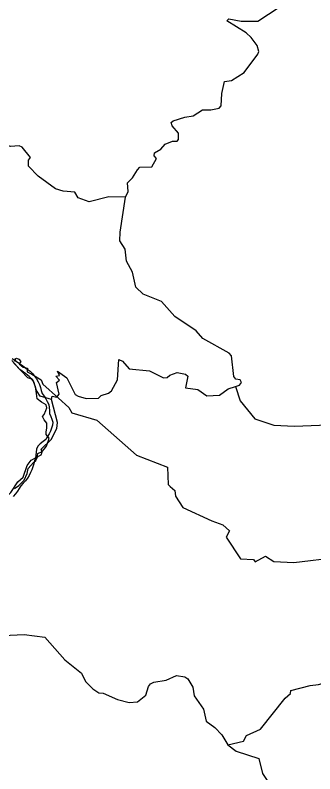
# Model space of a CAD drawing. Header units: metres. Extents: x 13.21 to 19.52, y 42.14 to 46.62.
# Drawn here: x 16.2349 to 16.4139, y 43.9534 to 44.4074 of the extents above; entities that cross this region are included whole.
import ezdxf

# ---------------------------------------------------------------- set-up
doc = ezdxf.new("R2010")
doc.units = ezdxf.units.M
doc.header["$MEASUREMENT"] = 0
for name, color, linetype in [('CESTE', 5, 'Continuous'), ('hr', 9, 'Continuous'), ('PRUGE', 7, 'Continuous'), ('RIJEKE', 4, 'Continuous')]:
    doc.layers.add(name, color=color, linetype=linetype)

msp = doc.modelspace()

# ---------------------------------------------------------------- linework, layer by layer
at = {"layer": 'CESTE'}
for points in [[(16.30087, 44.2984), (16.30229, 44.30186), (16.30203, 44.30716), (16.30502, 44.30998), (16.30794, 44.31495), (16.30938, 44.31643), (16.31659, 44.31666), (16.31937, 44.32165), (16.318, 44.32325), (16.31804, 44.32508), (16.32186, 44.32722), (16.32441, 44.33025), (16.32884, 44.33197), (16.33159, 44.33206), (16.33252, 44.33298), (16.33253, 44.3367), (16.32867, 44.34126), (16.32815, 44.34314), (16.32932, 44.34421), (16.33625, 44.34646), (16.34113, 44.34717), (16.34674, 44.35073), (16.35179, 44.35078), (16.35665, 44.35181), (16.3579, 44.35322), (16.35825, 44.36047), (16.35991, 44.36769), (16.36404, 44.36832), (16.37169, 44.37301), (16.37991, 44.38406), (16.38051, 44.38576), (16.3794, 44.38928), (16.37587, 44.39404), (16.37282, 44.3969), (16.36142, 44.40409), (16.36258, 44.40532), (16.36979, 44.40384), (16.37987, 44.40381), (16.39263, 44.4122)], [(16.30087, 44.2984), (16.29092, 44.29869), (16.27916, 44.29568), (16.27255, 44.29813), (16.27053, 44.30152), (16.26349, 44.30201), (16.25888, 44.3034), (16.24856, 44.31115), (16.24285, 44.31709), (16.24275, 44.32061), (16.24402, 44.32223), (16.23904, 44.32835), (16.2372, 44.32925), (16.23207, 44.32891), (16.22749, 44.33026), (16.22118, 44.3358), (16.21794, 44.34082), (16.21591, 44.34045), (16.21311, 44.33742), (16.20035, 44.33175), (16.19476, 44.32334)], [(16.36653, 44.18523), (16.36889, 44.18607), (16.37002, 44.18757), (16.36927, 44.18917), (16.36666, 44.18965), (16.36554, 44.1911), (16.36408, 44.20362), (16.36269, 44.20516), (16.34695, 44.21395), (16.3431, 44.21847), (16.33018, 44.22699), (16.32231, 44.23614), (16.3114, 44.24036), (16.30689, 44.24468), (16.30493, 44.25352), (16.30129, 44.2602), (16.30054, 44.26738), (16.2975, 44.27227), (16.29753, 44.27764), (16.30087, 44.2984)], [(16.25668, 44.1773), (16.25706, 44.17937), (16.2598, 44.17885), (16.26117, 44.1805), (16.25959, 44.18749), (16.26136, 44.18893), (16.25912, 44.19136), (16.26142, 44.19182), (16.26018, 44.1944), (16.26571, 44.19044), (16.27067, 44.18041), (16.27251, 44.17929), (16.27728, 44.17805), (16.28472, 44.17822), (16.28618, 44.17971), (16.29058, 44.18123), (16.29242, 44.18249), (16.29591, 44.18912), (16.29683, 44.20128), (16.29899, 44.20032), (16.30305, 44.19576), (16.31521, 44.19459), (16.3235, 44.19046), (16.32572, 44.19048), (16.3272, 44.19205), (16.33162, 44.19357), (16.33658, 44.1926), (16.33799, 44.19132), (16.33662, 44.18432), (16.34406, 44.18331), (16.34945, 44.17958), (16.35691, 44.18001), (16.36219, 44.18374), (16.36653, 44.18523)], [(16.25668, 44.1773), (16.24982, 44.17946), (16.24765, 44.18269), (16.24603, 44.18797), (16.24476, 44.18951), (16.24248, 44.19032), (16.23405, 44.19911)], [(16.36653, 44.18523), (16.36926, 44.17653), (16.3781, 44.16573), (16.38937, 44.16202), (16.40184, 44.16143), (16.42168, 44.16232), (16.42844, 44.15998), (16.43959, 44.15279), (16.45388, 44.14953), (16.46021, 44.14663), (16.47164, 44.13972), (16.47364, 44.13651), (16.47585, 44.13568), (16.48328, 44.13513), (16.49323, 44.13166)], [(16.21526, 44.07231), (16.21457, 44.07766), (16.21582, 44.08295), (16.22455, 44.09158), (16.22602, 44.09499), (16.22287, 44.10547), (16.22632, 44.11592), (16.23227, 44.12167), (16.23645, 44.12815), (16.23971, 44.13087), (16.24214, 44.1378), (16.24439, 44.14105), (16.25031, 44.1443), (16.25096, 44.14588), (16.25034, 44.14765), (16.25644, 44.15338), (16.25979, 44.16013), (16.26016, 44.16368), (16.25668, 44.1773)], [(16.36183, 43.97069), (16.37136, 43.97299), (16.3731, 43.97621), (16.38147, 43.98011), (16.39617, 43.99872), (16.39936, 44.00135), (16.39954, 44.00322), (16.41114, 44.00625), (16.41616, 44.00678), (16.4182, 44.00748), (16.41936, 44.00915), (16.4232, 44.01132), (16.42838, 44.02332), (16.43782, 44.03391), (16.4419, 44.03591), (16.44422, 44.03907), (16.44763, 44.04173), (16.44937, 44.04541)], [(16.22778, 44.03616), (16.24032, 44.03676), (16.25262, 44.03524), (16.26446, 44.02161), (16.27455, 44.01367), (16.27687, 44.00856), (16.28128, 44.00423), (16.28495, 44.00184), (16.28745, 44.00153), (16.29596, 43.9979), (16.30301, 43.99614), (16.30799, 43.99642), (16.31287, 44.0004), (16.31445, 44.00568), (16.31577, 44.00723), (16.31779, 44.00818), (16.32506, 44.00939), (16.33134, 44.01226), (16.33616, 44.01148), (16.33795, 44.01024), (16.34102, 44.0053), (16.34182, 44.00003), (16.3474, 43.99197), (16.34893, 43.98494), (16.35418, 43.98112), (16.35835, 43.97662), (16.36183, 43.97069)], [(16.36183, 43.97069), (16.36692, 43.96683), (16.38049, 43.96246), (16.38256, 43.9536), (16.39555, 43.9342), (16.39781, 43.92538), (16.39755, 43.92026)]]:
    msp.add_lwpolyline(points, dxfattribs=at)
at = {"layer": 'hr'}
msp.add_lwpolyline([(16.23427, 44.20044), (16.23523, 44.20064), (16.23489, 44.20173), (16.23572, 44.20212), (16.23704, 44.20145), (16.23821, 44.20015), (16.23728, 44.19879), (16.23961, 44.1967), (16.24233, 44.19611), (16.24199, 44.19405), (16.24491, 44.19246), (16.25038, 44.18913), (16.25146, 44.18653), (16.26068, 44.17829), (16.26696, 44.17268), (16.26877, 44.16934), (16.28372, 44.16495), (16.30744, 44.14417), (16.32591, 44.13695), (16.32623, 44.12642), (16.32741, 44.12527), (16.33021, 44.12299), (16.3306, 44.11962), (16.33503, 44.11284), (16.35233, 44.10477), (16.35899, 44.10235), (16.36283, 44.09878), (16.36093, 44.09496), (16.36944, 44.08198), (16.37735, 44.08157), (16.37831, 44.08031), (16.38452, 44.08357), (16.38944, 44.08044), (16.40126, 44.0798), (16.42777, 44.0831)], dxfattribs=at)
at = {"layer": 'PRUGE'}
msp.add_lwpolyline([(16.23317, 44.20191), (16.23497, 44.20065), (16.23678, 44.19941), (16.23857, 44.19816), (16.2403, 44.19685), (16.24204, 44.19556), (16.24389, 44.19434), (16.24531, 44.19288), (16.24648, 44.19128), (16.24762, 44.18967), (16.24858, 44.18802), (16.24936, 44.1863), (16.24994, 44.18455), (16.25044, 44.18279), (16.25108, 44.18106), (16.25212, 44.17943), (16.25313, 44.17778), (16.25408, 44.17611), (16.25493, 44.17441), (16.25527, 44.17264), (16.25537, 44.17083), (16.25547, 44.16903), (16.25609, 44.1673), (16.25684, 44.16558), (16.25736, 44.16382), (16.25719, 44.16204), (16.25665, 44.16027), (16.25606, 44.15852), (16.25513, 44.15686), (16.25412, 44.15522), (16.25327, 44.15351), (16.25163, 44.15219), (16.24981, 44.15094), (16.24836, 44.14946), (16.2477, 44.14775), (16.24746, 44.14595), (16.24732, 44.14415), (16.24697, 44.14237), (16.24651, 44.1406), (16.246, 44.13884), (16.24552, 44.13708), (16.24491, 44.13534), (16.24404, 44.13365), (16.24322, 44.13195), (16.2423, 44.13028), (16.24113, 44.12869), (16.23966, 44.12723), (16.2383, 44.12574), (16.23735, 44.12407), (16.23631, 44.12243), (16.23509, 44.12087), (16.23362, 44.11942)], dxfattribs=at)
at = {"layer": 'RIJEKE'}
msp.add_lwpolyline([(16.2345, 44.12414), (16.23705, 44.12596), (16.24022, 44.12919), (16.24211, 44.1331), (16.24274, 44.13608), (16.24591, 44.13976), (16.24718, 44.1409), (16.24812, 44.14298), (16.24828, 44.14397), (16.24845, 44.14504), (16.25098, 44.14619), (16.25225, 44.14758), (16.25352, 44.14942), (16.25415, 44.15125), (16.25478, 44.15286), (16.2551, 44.15424), (16.25349, 44.15653), (16.25348, 44.15814), (16.2538, 44.1602), (16.25378, 44.16134), (16.25379, 44.16318), (16.25218, 44.16524), (16.25122, 44.16731), (16.25218, 44.16845), (16.25312, 44.17075), (16.25375, 44.17236), (16.25343, 44.17419), (16.25055, 44.1758), (16.24799, 44.17786), (16.24766, 44.18107), (16.24699, 44.18496), (16.2454, 44.1891), (16.24315, 44.19116), (16.24123, 44.19276), (16.23772, 44.19527), (16.23291, 44.20077)], dxfattribs=at)

doc.saveas('drawing.dxf')
